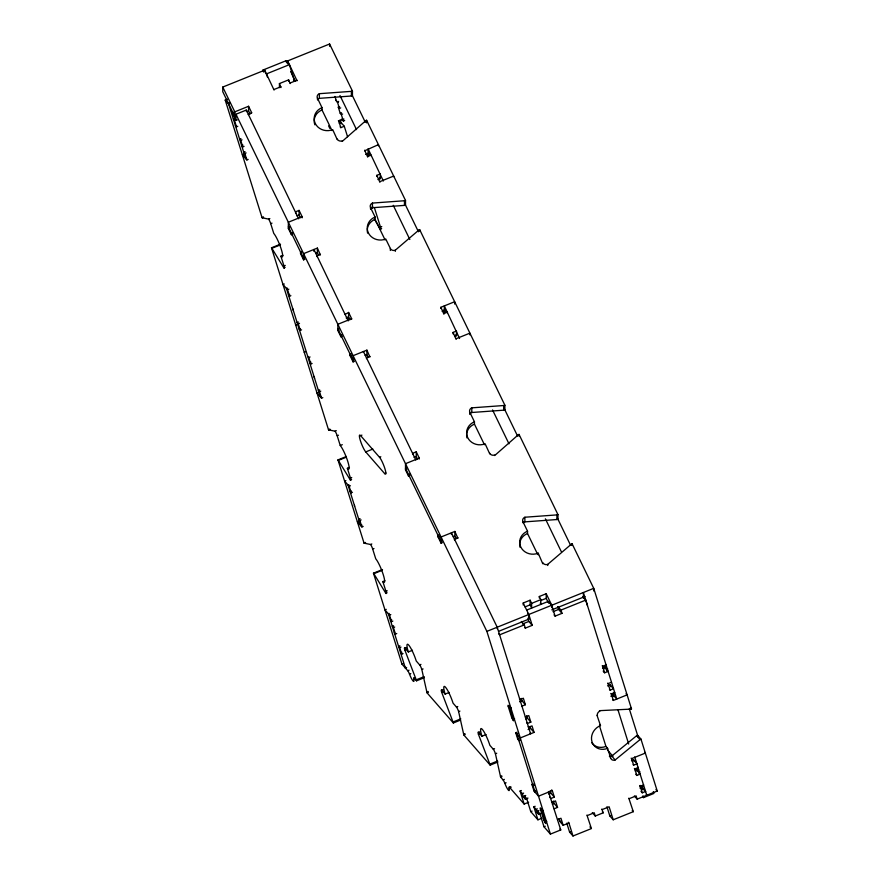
<?xml version="1.0" encoding="UTF-8"?>
<svg xmlns="http://www.w3.org/2000/svg" width="880" height="880" viewBox="0 0 880 880"><rect width="100%" height="100%" fill="white"/><g stroke="black" fill="none" stroke-linecap="round" stroke-linejoin="round"><path stroke-width="1.32" d="M274.065 90.068L264.693 70.169L222.761 87.065L222.761 91.718L234.773 116.49L236.5 115.797M237.237 119.922L235.939 120.439L232.892 114.158L232.892 112.607L234.828 111.826M234.773 116.49L234.784 111.848L222.761 87.065M235.939 120.439L235.939 114.246L246.279 110.077L298.683 218.834M246.279 111.243L246.279 110.077M248.171 114.543L251.614 112.574L248.567 106.282L234.784 111.848M250.085 114.081L248.567 110.935L248.567 106.282M251.614 113.146L251.614 112.574M264.693 71.621L264.693 70.169M279.433 87.637L279.433 83.567L288.629 79.86L290.147 83.589M280.962 87.582L279.433 83.567M287.661 63.811L287.661 60.907L329.593 44L352.451 91.091L352.44 95.744A3.773 3.432 0 0 1 351.395 96.008L319.363 98.34A3.773 3.432 0 0 0 317.537 99.913L317.449 98.219A3.773 3.432 0 0 1 319.374 93.687L351.395 91.355A3.773 3.432 0 0 0 352.451 91.091M292.677 234.19L291.39 234.707L288.343 228.426L288.343 222.233L302.126 216.667L299.079 210.386L295.636 211.783L295.636 213.521M288.629 81.323L288.629 79.86M291.39 234.707L291.39 233.156L292.677 232.639M297.044 80.806L287.661 60.907M300.41 217.789L299.079 215.039L299.079 210.386M304.876 259.325L303.578 259.842L300.531 253.561L300.531 252.01L301.829 251.493M302.126 217.833L302.126 216.667M303.578 259.842L303.589 253.649L317.372 248.083L320.419 254.947M313.929 251.416L313.929 249.48L348.194 320.892M316.976 256.63L316.976 255.761L320.419 254.375M318.703 255.486L317.372 252.736L317.372 248.083M319.363 98.34L319.374 93.687M314.864 124.817A13.189 12.023 0 0 1 322.014 109.967L322.025 107.646L317.449 98.219M329.593 46.321L329.593 44M337.26 139.645L332.695 129.635A13.189 12.023 0 0 1 315.293 123.497A13.189 12.023 0 0 1 322.025 107.646M342.199 336.237L340.901 336.765L337.854 330.484L337.854 324.28L351.648 318.725L348.601 312.444L345.147 314.413M340.901 336.765L340.912 335.214L342.199 334.697M342.232 141.394L365.673 120.78A3.773 3.443 0 0 1 366.597 120.252L405.526 200.475L405.515 205.117A3.773 3.432 0 0 1 404.47 205.392L372.438 207.724A3.773 3.432 0 0 0 370.81 208.989M349.932 319.836L348.59 317.086L348.601 312.444M354.398 361.372L353.1 361.9L350.053 355.608L350.053 354.068L351.351 353.54M351.395 96.008L351.395 91.355M351.648 319.308L351.648 318.725M353.1 361.9L353.1 355.696L366.894 350.141L369.941 357.005M363.44 352.308L363.44 351.527L415.844 460.097M364.65 150.799L378.433 144.65L378.433 145.816M365.673 121.363L365.673 120.78M366.487 358.688L366.487 357.808L369.941 356.422M366.597 122.87L366.597 120.252M368.225 357.533L366.883 354.783L366.894 350.141M367.697 157.08L364.65 150.216M369.391 154.506L368.093 155.023L368.093 148.819L383.339 181.016M370.524 209.055L370.524 207.603A3.773 3.432 0 0 1 372.449 203.071L404.47 200.739A3.773 3.432 0 0 0 405.526 200.475M371.151 155.683L371.151 155.111L367.697 156.497M372.438 207.724L372.449 203.071M385.099 239.965L375.1 219.351L375.1 217.03L370.524 207.603M376.849 176.506L376.849 175.34L380.292 173.954L380.292 178.607L377.927 179.564M379.896 182.204L376.849 175.34M390.335 250.481L390.335 248.446L385.77 239.019A13.189 12.023 0 0 1 368.368 232.881A13.189 12.023 0 0 1 375.1 217.03M393.679 176.649L393.679 176.066L379.896 181.632M395.307 251.361L395.307 250.195L418.748 230.164A3.773 3.443 0 0 1 419.672 229.636L504.889 405.251L504.878 409.893A3.773 3.432 0 0 1 503.833 410.168L471.801 412.5A3.773 3.432 0 0 0 469.975 414.073M404.47 205.392L404.47 200.739M409.838 475.64L408.551 476.168L405.493 469.876L405.504 463.683L419.287 458.128L416.24 451.836L412.786 453.233L412.786 454.388M408.551 476.168L408.551 474.617L409.838 474.089M417.571 459.239L416.24 456.489L416.24 451.836M418.748 231.033L418.748 230.164M419.287 458.997L419.287 458.128M419.672 231.088L419.672 229.636M442.365 542.663L441.067 543.18L438.02 536.899L438.02 535.348L439.307 534.831M440.869 308.451L440.869 307.296L454.652 301.73L454.652 304.062M441.067 543.18L441.067 536.987L454.861 531.432L457.908 538.296M443.916 314.16L440.869 307.296M445.61 311.575L444.312 312.103L444.312 305.899L459.558 338.481M447.37 312.763L447.37 312.18L443.916 313.577M451.407 534.556L451.407 532.818L497.222 627.231L530.607 733.788L530.189 733.293M453.068 333.872L453.068 332.42L456.511 331.034L456.511 335.687L454.575 336.468M454.465 539.979L454.465 539.11L457.908 537.724M456.192 538.835L454.861 536.085L454.861 531.432M456.115 339.284L453.068 332.42M469.887 414.117L469.887 412.379A3.773 3.432 0 0 1 471.801 407.847L503.833 405.515A3.773 3.432 0 0 0 504.889 405.251M469.898 334.895L469.898 333.146L456.115 338.712M471.801 412.5L471.801 407.847M484.462 444.741L474.452 424.127L474.452 421.806L469.887 412.379M489.698 453.794L485.133 443.795A13.189 12.023 0 0 1 467.731 437.657A13.189 12.023 0 0 1 474.452 421.806M494.67 455.554L518.111 434.94A3.773 3.443 0 0 1 519.035 434.412L557.964 514.635L557.953 519.277A3.773 3.432 0 0 1 556.908 519.541L524.876 521.873A3.773 3.432 0 0 0 523.248 523.149M497.222 628.694L497.222 627.231M503.833 410.168L503.833 405.515M518.111 435.523L518.111 434.94M519.035 436.15L519.035 434.412M522.962 522.335L522.962 521.763A3.773 3.432 0 0 1 524.887 517.231L556.908 514.899A3.773 3.432 0 0 0 557.964 514.635M523.226 605.011L523.226 602.987L530.123 600.204L531.641 603.35L531.641 607.992L530.112 604.857L530.123 600.204M524.876 521.873L524.887 517.231M537.537 554.125L527.527 533.511L527.538 531.179L522.962 521.763M499.191 631.092L528.814 619.146L528.814 614.504L523.226 602.987M538.208 554.774L538.208 553.179A13.189 12.023 0 0 1 520.806 547.041A13.189 12.023 0 0 1 527.538 531.179M539.308 597.949L539.308 596.497L546.205 593.725L551.793 605.242L551.793 607.563M539.308 596.497L540.837 599.643L540.837 604.285L540.265 603.108M542.773 563.761L538.208 553.179M548.174 602.426L546.205 598.367L546.205 593.725M547.745 565.51L547.745 564.355L571.186 544.324A3.773 3.443 0 0 1 572.11 543.796L593.725 588.335L631.499 708.884A3.773 3.355 -41.1 0 1 630.465 709.137L599.434 710.666M556.908 519.541L556.908 514.899M571.186 545.193L571.186 544.324M572.11 545.248L572.11 543.796M583.418 598.18L583.418 592.559L587.477 605.594M593.758 591.008L593.725 588.335L486.871 631.378L550.407 834.108L560.747 829.939L548.427 791.516M609.356 756.217A3.773 3.355 -41.1 0 0 611.754 756.074L636.614 735.724A3.773 3.355 -41.1 0 1 637.56 735.196L640.959 739.09L657.239 791.043L637.142 799.15L634.381 795.982M610.269 757.614L610.687 758.098A3.773 3.355 -41.1 0 0 615.153 759.968L640.013 739.618A3.773 3.355 -41.1 0 1 640.959 739.09M263.659 72.072L263.021 70.026L285.989 60.764L289.388 64.658L294.536 81.081L296.263 80.388M265.353 72.699L266.42 73.92L289.388 64.658M262.207 217.756A3.773 0.627 68 0 1 262.031 217.591L225.214 100.1L227.403 99.22M230.373 102.63L228.426 103.411L245.74 158.653L246.598 158.301M274.065 89.485L280.962 86.713M232.892 114.158L234.19 113.641M246.84 111.628L248.567 110.935M234.608 118.492L233.321 119.02L234.454 120.318L236.489 126.819L237.787 126.302M234.454 120.318L235.741 119.79M240.9 138.556L239.613 139.084L240.746 140.382L242.781 146.883L244.068 146.366M240.746 140.382L242.033 139.854M335.676 99.968L337.381 101.915L338.668 101.398M242.935 145.068L241.648 145.585L242.781 146.883M344.663 120.527L343.376 121.044L341.33 114.532L340.197 113.234L338.283 107.129L339.581 106.601M338.283 107.129L339.416 108.427L340.714 107.899M244.992 151.624L243.705 152.141L244.838 153.439L246.873 159.951L248.171 159.423M340.197 113.234L341.495 112.717M244.838 153.439L246.125 152.922M341.33 114.532L342.628 114.015M243.639 154.231L242.341 154.759L246.873 159.951M338.371 120.648L338.789 121.132L343.959 119.053M339.152 123.057L340.879 122.364L344.278 126.258L347.567 136.752M340.197 126.918L340.835 127.644L344.278 126.258M365.728 154.429L369.391 152.955M262.031 217.591L263.329 217.063M263.604 217.305L262.317 217.822L268.565 219.098L269.852 218.581M285.142 267.388L283.855 267.905A3.773 0.627 68 0 0 283.965 265.947L280.907 256.19A13.189 2.2 68 0 0 281.303 249.348A13.189 2.2 68 0 0 273.768 233.42L270.71 223.652L272.008 223.135M296.923 215.908L299.079 215.039M289.201 226.534L288.343 226.875L303.589 258.291L304.447 257.95M288.343 228.426L289.63 227.909M328.669 429.847A3.773 0.627 68 0 1 328.493 429.682L271.502 247.797L280.544 244.145M371.228 207.592L371.877 207.328M271.502 247.797A3.773 0.627 68 0 1 271.865 248.303L280.269 244.915M370.953 208.362L373.538 207.317M280.907 256.19L282.975 255.354M300.531 253.561L301.829 253.044M283.965 265.947L285.263 265.43M381.645 228.481L380.358 229.009A3.773 0.627 68 0 0 380.468 227.051L381.755 226.534M315.645 253.429L317.372 252.736M284.295 283.987L283.008 284.504L287.54 289.696L289.575 296.208L290.862 295.68M287.265 288.057L286.407 288.398L320.397 396.858L321.255 396.517M287.54 289.696L288.827 289.179M289.729 294.382L288.442 294.91L289.575 296.208M298.397 322.047L297.11 322.564L298.243 323.862L300.278 330.374L301.576 329.846M298.243 323.862L299.53 323.345M295.746 325.182L297.044 324.654M300.443 328.548L299.145 329.076L300.278 330.374M346.225 318.043L348.59 317.086M347.424 318.725L349.712 318.461M338.723 328.581L337.854 328.933L353.1 360.349L353.969 359.997M337.854 330.484L339.152 329.956M304.249 352.297L305.536 351.769M307.648 356.191L308.781 357.489L310.068 356.961M310.981 362.175L309.683 362.692L310.816 363.99L312.114 363.473M442.167 311.421L445.61 310.035M350.053 355.608L351.34 355.091M365.167 355.487L366.883 354.783M319.649 389.829L318.351 390.346L319.484 391.644L321.519 398.156L322.817 397.639M319.484 391.644L320.782 391.127M318.285 392.447L316.987 392.964L321.519 398.156M328.493 429.682L329.791 429.154M330.066 429.396L328.779 429.913L335.027 431.189L336.314 430.672M351.615 479.479L350.317 479.996A3.773 0.627 68 0 0 350.438 478.038L347.369 468.281A13.189 2.2 68 0 0 347.776 461.439A13.189 2.2 68 0 0 340.241 445.5L337.183 435.743L338.47 435.226M385.913 473.022L384.615 473.55L365.739 451.913A9.416 1.573 68 0 1 360.349 440.539A9.416 1.573 68 0 1 360.635 435.644L361.933 435.127M340.241 445.5L342.309 444.675M364.166 543.136A3.773 0.627 68 0 1 364.001 542.971L337.964 459.888L346.368 456.5M337.964 459.888A3.762 0.627 68 0 1 338.327 460.394L346.082 457.27M365.739 451.913L372.845 449.053M347.369 468.281L349.437 467.445M360.635 435.644L379.522 457.281L380.809 456.753M350.438 478.038L351.725 477.521M345.895 480.568L344.608 481.085L349.14 486.277L351.175 492.789L352.473 492.261M414.084 457.358L416.24 456.489M348.865 484.638L348.007 484.979L360.756 525.657L362.043 525.129M349.14 486.277L350.438 485.76M406.362 467.984L405.504 468.336L441.067 541.64L441.936 541.299M351.34 490.974L350.042 491.491L351.175 492.789M405.493 469.876L406.791 469.359M360.008 518.628L358.71 519.145L359.843 520.443L361.889 526.955L363.176 526.427M359.843 520.443L361.141 519.926M358.644 521.246L357.357 521.763L361.889 526.955M364.001 542.971L365.288 542.443M365.574 542.685L364.276 543.202L370.524 544.478L371.822 543.961M387.112 592.768L385.825 593.285A3.773 0.627 68 0 0 385.935 591.327L382.877 581.57A13.189 2.2 68 0 0 383.273 574.728A13.189 2.2 68 0 0 375.738 558.789L372.68 549.032L373.978 548.515M438.02 536.899L439.307 536.382M453.134 536.778L454.861 536.085M415.459 677.567L414.161 678.084A3.773 0.627 68 0 0 413.776 679.03A7.535 1.254 68 0 1 412.995 680.922A7.535 1.254 68 0 1 409.497 674.135A3.773 0.627 68 0 0 407.759 670.747L401.962 664.114L373.461 573.177L382.514 569.525M373.461 573.177A3.762 0.627 68 0 1 373.835 573.683L382.228 570.295M382.877 581.57L384.945 580.734M385.935 591.327L387.233 590.81M386.265 609.367L384.967 609.884L389.499 615.076L391.545 621.588L392.832 621.06M389.235 613.426L388.366 613.778L405.361 668.008L406.659 667.491M389.499 615.076L390.797 614.559M391.699 619.762L390.412 620.29L391.545 621.588M393.569 625.735L392.282 626.252L393.415 627.55L395.45 634.051L396.748 633.534M393.415 627.55L394.702 627.022M399.85 645.777L398.552 646.305L399.696 647.614L401.742 654.126L403.029 653.598M399.696 647.614L400.994 647.097M424.303 677.699L416.559 680.823A3.773 0.627 68 0 0 416.218 679.833L404.822 650.001A3.773 0.627 68 0 1 404.932 648.043L406.219 647.526M404.822 650.001L406.758 649.22M401.896 652.3L400.609 652.828L401.742 654.126M404.932 648.043L408.331 651.937L412.467 650.265M531.641 603.35L540.837 599.643M524.953 606.936L530.112 604.857M540.595 600.622L546.205 598.367M526.845 610.038L548.306 601.392L551.705 605.286L555.104 616.132L561.99 613.349L560.978 610.093L557.997 606.683M401.962 664.114L402.842 663.762M406.01 667.744L405.361 668.008L405.064 667.062M551.793 609.884L584.98 596.508M408.331 651.937A13.189 2.2 68 0 1 408.727 645.084A13.189 2.2 68 0 1 416.262 661.023L419.661 664.917L420.959 664.389M584.067 598.499L584.705 598.246M522.357 624.063L528.814 621.456L532.213 625.35L525.327 628.133L524.898 627.649M552.992 611.71L558.591 609.455L561.99 613.349M407.759 670.747L409.046 670.219M525.327 628.133L524.304 624.877L499.598 634.832L498.542 633.622M560.978 610.093L585.761 600.105L616.77 699.05L612.238 693.858L613.525 693.341M409.497 674.135L410.795 673.618M460.471 720.115L453.365 722.975L427.075 692.868A3.762 0.627 68 0 1 426.833 691.988L421.817 669.46L423.104 668.943M413.776 679.03L415.063 678.513M416.218 679.833L423.973 676.709M426.833 691.988L428.12 691.471M427.075 692.868L428.362 692.351M453.365 722.975A3.773 0.627 68 0 0 453.024 721.985L441.628 692.153A3.773 0.627 68 0 1 441.738 690.195L443.036 689.678M441.628 692.153L443.564 691.372M441.738 690.195L445.137 694.089L449.273 692.417M445.137 694.089A13.189 2.2 68 0 1 445.533 687.247A13.189 2.2 68 0 1 453.068 703.175L456.467 707.069L457.765 706.541M497.926 762.003L490.171 765.127L463.881 735.02A3.762 0.627 68 0 1 463.639 734.151L458.623 711.612L459.91 711.095M453.024 721.985L460.779 718.861M521.939 706.123L525.393 704.737L523.347 698.225L519.904 699.622L519.475 699.138M602.195 665.786L602.613 666.27L606.067 664.884L605.638 664.4M509.498 705.881L508.2 706.398L511.808 717.871L513.502 720.841L509.905 708.345C509.168 704.352 505.89 704.022 509.905 708.345L511.192 707.828M519.618 701.8L521.994 700.843L525.393 704.737M602.547 668.371L605.99 666.974M607.695 668.921L606.408 669.449L606.826 670.802M604.021 672.056L604.659 672.782L608.102 671.396L604.483 665.863L605.132 668.855M463.639 734.151L464.926 733.623M463.881 735.02L465.168 734.503M512.897 716.727L511.599 717.244L513.337 719.312L514.591 718.674M490.171 765.127A3.773 0.627 68 0 0 489.83 764.148L478.434 734.305A3.773 0.627 68 0 1 478.544 732.347L479.842 731.83M478.434 734.305L480.37 733.524M525.338 716.969L528.792 715.583L530.827 722.095L527.384 723.481L526.746 722.755M607.629 683.144L608.058 683.628L611.501 682.242M478.544 732.347L481.943 736.241L486.079 734.569M525.701 718.894L527.428 718.201L530.827 722.095M607.552 685.894L610.137 684.849L613.536 688.743L610.093 690.14L609.455 689.403M517.033 732.237L515.735 732.765L520.267 737.957L534.061 732.391L532.015 725.89L528.572 727.276L528.143 726.792M610.863 693.451L611.281 693.935L614.735 692.538L614.306 692.054M614.229 694.815L610.786 696.201M517.737 733.711L516.868 734.063L535.117 792.275L535.975 791.923M528.077 729.542L530.651 728.497L534.061 732.391M612.898 699.952L613.327 700.436L627.11 694.881L626.043 693.671M481.943 736.241A13.189 2.2 68 0 1 482.339 729.399A13.189 2.2 68 0 1 489.874 745.327L493.273 749.221L494.571 748.693M515.735 732.765L517.781 739.266L519.068 738.749M520.201 740.047L518.914 740.564L517.781 739.266M510.785 786.731L509.487 787.248A3.773 0.627 68 0 0 509.102 788.194A7.535 1.254 68 0 1 508.321 790.086A7.535 1.254 68 0 1 504.823 783.31A3.773 0.627 68 0 0 503.074 779.911L500.687 777.172A3.762 0.627 68 0 1 500.445 776.303L495.429 753.775L496.727 753.247M489.83 764.148L497.585 761.013M500.445 776.303L501.732 775.775M500.687 777.172L501.985 776.655M503.074 779.911L504.372 779.394M504.823 783.31L506.121 782.782M606.639 748.088L607.277 747.835M509.102 788.194L511.038 787.413M550.462 798.017L550.891 798.512L554.334 797.115L552.299 790.614L538.516 796.169L533.984 790.977L531.938 784.465L533.236 783.948M528.682 802.23L524.15 804.045L520.08 791.032L521.367 790.515M534.369 785.246L533.071 785.763L531.938 784.465M520.08 791.032L522.346 793.628L523.633 793.111M533.984 790.977L535.271 790.46M527.373 798.479L525.437 799.26L524.414 796.004L525.712 795.487M522.346 793.628L523.358 796.884L524.656 796.356M524.414 796.004L526.68 798.6L527.978 798.083M631.147 758.164L631.565 758.659L645.348 753.082L644.501 752.103M548.79 794.09L550.935 793.221L554.334 797.115M631.499 760.749L633.655 759.88L637.054 763.774L633.611 765.16L633.182 764.676M541.805 818.257L537.922 819.819L533.841 806.806L535.139 806.278M554.114 808.797L557.557 807.4L555.522 800.899L552.079 802.285L551.65 801.801M634.37 768.46L634.788 768.944L638.242 767.558L637.813 767.063M526.68 798.6L530.761 811.613L532.059 811.096M533.841 806.806L536.107 809.402L537.405 808.874M541.673 808.544L540.375 809.072L543.983 820.534L545.677 823.515L542.08 811.019C541.365 806.982 538.076 806.751 542.08 811.019L543.367 810.491M552.442 804.21L554.158 803.506L557.557 807.4M635.151 770.858L638.605 769.472M541.2 813.219L538.659 814.396L537.636 811.151L538.934 810.623M536.107 809.402L537.13 812.647L538.428 812.13M639.87 771.595L638.572 772.112L639.001 773.465M635.767 774.235L636.834 775.445L640.277 774.059L636.658 768.526L637.307 771.518M545.072 819.39L543.774 819.918L545.479 821.865L546.766 821.337M557.513 819.643L560.956 818.246L563.167 825.297L568.92 822.987L572.99 836L591.426 828.575L586.927 815.067M639.804 785.807L640.233 786.291L643.676 784.905M640.167 785.411L641.729 787.193L643.027 786.676M537.636 811.151L539.902 813.747L543.983 826.76L545.281 826.232M640.156 788.392L642.312 787.523L645.711 791.417L642.268 792.803L640.992 791.34M558.943 818.763L559.768 821.403L560.846 820.974M587.345 815.551L594.242 812.779L595.254 816.024L603.251 812.812L601.81 809.072M602.228 809.556L609.125 806.773L613.206 819.786L633.303 811.69L628.804 798.182M629.222 798.666L636.119 795.894L637.142 799.15M642.785 796.752L643.544 797.621L653.884 793.452L653.312 791.615M566.786 823.163L569.591 832.106L570.746 831.644M606.936 806.751L609.807 815.903L611.061 815.386M290.147 83.006L297.044 80.223M341.671 119.097L343.376 121.044M293.48 79.871L294.536 81.081M263.021 70.026L263.648 70.752M225.214 100.1L228.613 103.994M235.356 125.521L236.489 126.819M582.791 596.695L585.761 600.105M554.037 614.911L555.104 616.132M603.174 671.077L603.801 671.814M630.432 707.663L631.499 708.884M636.614 735.724L640.013 739.618M527.538 613.052L528.814 614.504L532.213 625.35M521.334 621.467L524.304 624.877M634.722 756.921L646.69 794.97M597.014 715.308L600.49 725.56A13.189 11.726 -41.1 0 0 591.998 741.807A13.189 11.726 -41.1 0 0 607.629 748.341L610.687 758.098M599.753 724.713L600.49 725.56M655.941 789.558L657.239 791.043M599.687 726.462L605.935 746.394L607.629 748.341M607.541 750.123L612.964 756.338M646.272 794.475L646.899 795.212M611.754 756.074L615.153 759.968M632.247 810.469L633.303 811.69M609.807 815.903L613.206 819.786M602.404 811.833L603.251 812.812M592.284 812.625L595.254 816.024M589.941 826.87L590.579 827.596M551.661 789.877L552.299 790.614M549.615 797.049L550.253 797.775M568.282 822.25L568.92 822.987M569.591 832.106L572.99 836M559.768 821.403L563.167 825.297M394.306 632.742L395.45 634.051M559.944 829.026L560.747 829.939M523.358 796.884L525.437 799.26M537.13 812.647L538.659 814.396M414.161 678.084L416.559 680.823M509.487 787.248L524.15 804.045M530.761 811.613L537.922 819.819M543.983 826.76L550.407 834.108M374.363 219.208L375.111 220.429M375.859 221.65L380.358 229.009M271.865 248.303L283.855 267.905M338.327 460.394L350.317 479.996M373.835 573.683L385.825 593.285M351.813 94.446L365.354 122.353M404.734 203.5L418.451 231.77M504.053 408.199L517.561 436.018M557.48 518.276L570.394 544.896M339.977 95.513L356.521 129.624M379.72 177.43L380.292 178.607M393.25 205.304L409.827 239.47M455.939 334.51L456.511 335.687M492.547 409.948L508.981 443.817M545.38 518.815L561.22 551.474M367.334 153.45L368.093 155.023M443.366 310.134L444.312 312.103M322.014 109.967L332.024 130.581M328.592 125.84L329.835 128.392M290.598 71.588L291.181 72.798M291.764 74.008L295.284 81.257M528.209 617.903L528.814 619.146M235.939 114.246L486.871 631.378M629.288 708.796L638.143 737.033M610.137 684.849L610.731 686.752M618.068 710.138L628.683 744.029M633.655 759.88L634.172 761.53M642.312 787.523L642.763 788.942M642.84 789.184L643.06 789.888M641.729 787.193L642.235 788.821M612.238 693.858L613.129 696.707M602.613 666.27L604.659 672.782M608.058 683.628L610.093 690.14M611.281 693.935L613.327 700.436M631.565 758.659L633.611 765.16M634.788 768.944L636.834 775.445M640.233 786.291L642.268 792.803M640.233 787.039L640.486 787.853M642.972 795.784L643.544 797.621M557.766 606.815L558.591 609.455M548.306 601.392L548.944 603.427M527.967 618.75L528.814 621.456M374.671 208.549L380.468 227.051M337.381 101.915L339.416 108.427M334.939 96.448L336.325 100.837A2.827 2.519 -41.1 0 0 338.327 102.223M340.076 119.779L341.297 123.706M521.224 698.401L521.994 700.843M526.658 715.759L527.428 718.201M530.024 726.473L530.651 728.497M550.176 790.779L550.935 793.221M553.399 801.075L554.158 803.506M338.789 121.132L340.835 127.644M285.989 60.764L286.638 62.81M347.204 317.185L347.842 319.209M266.42 73.92L266.739 74.943M267.058 75.966L267.377 77M308.781 357.489L310.816 363.99M314.017 376.519L314.556 378.246M354.376 505.318L354.651 506.187M292.776 308.737L293.315 310.464M268.565 219.098A3.773 0.627 68 0 1 270.71 223.652M335.027 431.189A3.773 0.627 68 0 1 337.183 435.743M370.524 544.478A3.773 0.627 68 0 1 372.68 549.032M424.204 677.171A7.535 1.254 68 0 1 423.786 677.171M419.661 664.917A3.773 0.627 68 0 1 421.817 669.46M456.467 707.069A3.773 0.627 68 0 1 458.623 711.612M493.273 749.221A3.773 0.627 68 0 1 495.429 753.775M379.522 457.281A9.416 1.573 68 0 1 384.901 468.655A9.416 1.573 68 0 1 384.615 473.55M547.745 564.355A3.773 3.432 0 0 1 542.773 562.595M494.67 454.971A3.773 3.432 0 0 1 489.698 453.222M395.307 250.195A3.773 3.432 0 0 1 390.335 248.446M342.232 140.811A3.773 3.432 0 0 1 337.26 139.062M367.598 233.123A13.189 12.023 0 0 1 375.1 219.351M520.036 547.283A13.189 12.023 0 0 1 527.527 533.511M466.961 437.899A13.189 12.023 0 0 1 474.452 424.127M597.432 715.803A3.773 3.355 -41.1 0 1 599.863 711.161M605.935 746.394A13.189 11.726 -41.1 0 1 591.745 742.808"/></g></svg>
